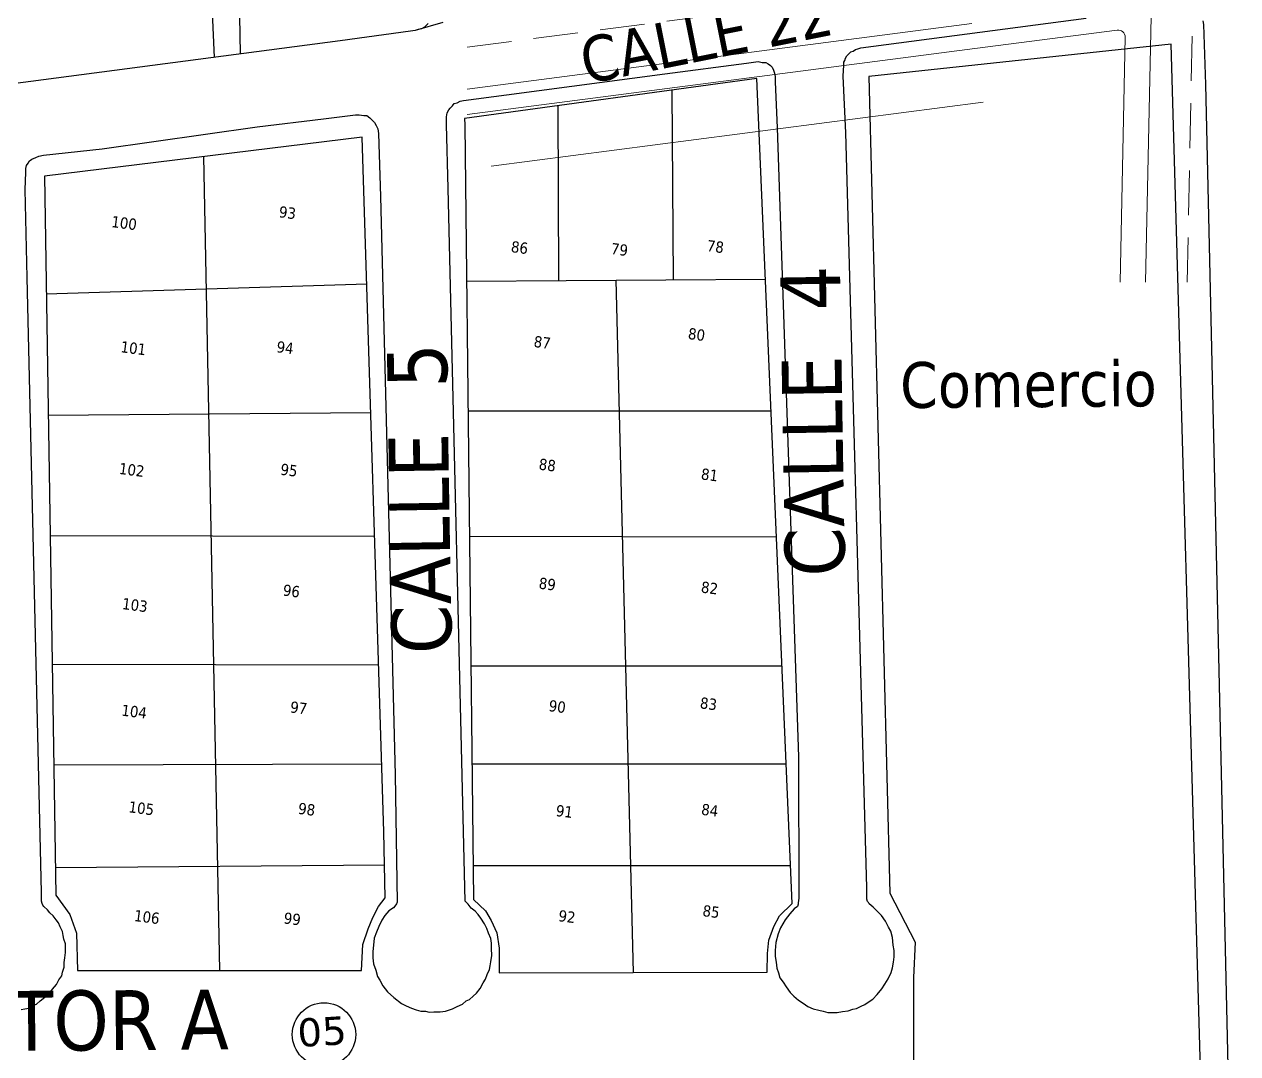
# Model space of a CAD drawing. Header units: metres. Extents: x 2 to 659295185, y -28 to 1124222152.
# Drawn here: x 658099.6 to 658271.7, y 1123946.8 to 1124092.9 of the extents above; entities that cross this region are included whole.
import ezdxf
from ezdxf.enums import TextEntityAlignment as Align

# ---------------------------------------------------------------- set-up
doc = ezdxf.new("R2010")
doc.units = ezdxf.units.M
doc.header["$MEASUREMENT"] = 0
doc.linetypes.add('DASHED2', pattern=[9.525, 6.35, -3.175])
for name, color, linetype in [('CALLES', 1, 'CONTINUOUS'), ('MANZANA', 30, 'CONTINUOUS'), ('Numero de manzana', 6, 'CONTINUOUS'), ('Parcelas', 140, 'CONTINUOUS'), ('TEXTOS', 7, 'CONTINUOUS')]:
    doc.layers.add(name, color=color, linetype=linetype)
doc.layers.add('DPIC_Brocal', color=7, linetype='CONTINUOUS', lineweight=13)
doc.layers.add('DPIC_Vialidad', color=14, linetype='CONTINUOUS', lineweight=20)
doc.styles.add('ROMAN', font='verdana.ttf')
doc.styles.get("Standard").update_dxf_attribs({"font": 'tahoma.ttf'})

msp = doc.modelspace()

# ---------------------------------------------------------------- linework, layer by layer
at = {"layer": 'DPIC_Brocal', "lineweight": 5}
msp.add_line((658234.4545, 1124089.4009), (658254.6462, 1124092.0258), dxfattribs=at)
at = {"layer": 'DPIC_Brocal'}
for p, q in [((658255.0472, 1124056.2494), (658255.7748, 1124091.0132)), ((658162.3817, 1124080.0311), (658234.4546, 1124089.4009)), ((658165.8226, 1124072.7238), (658235.6306, 1124081.7991))]:
    msp.add_line(p, q, dxfattribs=at)
msp.add_arc((658254.7751, 1124091.0341), 1, 358.800875, 97.406775, dxfattribs=at)
at = {"layer": 'DPIC_Vialidad', "linetype": 'DASHED2', "lineweight": 5}
for p, q in [((658264.5493, 1124056.2494), (658267.3951, 1124192.2091)), ((658162.3817, 1124089.6115), (658322.3817, 1124110.4112))]:
    msp.add_line(p, q, dxfattribs=at)
at = {"layer": 'DPIC_Vialidad'}
for p, q in [((658258.648, 1124056.2494), (658259.4373, 1124093.9603)), ((658162.3817, 1124083.6614), (658233.9904, 1124092.9709))]:
    msp.add_line(p, q, dxfattribs=at)
at = {"layer": 'MANZANA', "lineweight": -3}
for p, q in [((658121.1437, 1124209.1158), (658126.5199, 1124088.145)), ((658158.9588, 1124093.0828), (658155.0297, 1124091.9843))]:
    msp.add_line(p, q, dxfattribs=at)
at = {"layer": 'MANZANA', "lineweight": -2}
for p, q in [((658218.2589, 1124089.4948), (658250.2362, 1124093.734)), ((658266.7857, 1124093.364), (658266.9011, 1124092.8142)), ((658154.3701, 1124091.8644), (658144.4008, 1124090.4946)), ((658155.0297, 1124091.9843), (658154.3701, 1124091.8644)), ((658155.4668, 1124092.0943), (658155.0297, 1124091.9843)), ((658155.9038, 1124092.2043), (658155.4668, 1124092.0943)), ((658156.3408, 1124092.4342), (658155.9038, 1124092.2043)), ((658156.5552, 1124092.6542), (658156.3408, 1124092.4342)), ((658156.885, 1124092.9841), (658156.5552, 1124092.6542)), ((658266.9011, 1124092.8142), (658267.1567, 1124084.2959)), ((658144.4008, 1124090.4946), (657994.5903, 1124070.8086)), ((658215.9665, 1124087.7152), (658216.0737, 1124088.0551)), ((658216.0737, 1124088.0551), (658216.2964, 1124088.3851)), ((658216.2964, 1124088.3851), (658216.6179, 1124088.715)), ((658216.6179, 1124088.715), (658216.8406, 1124088.9349)), ((658216.8406, 1124088.9349), (658217.1704, 1124089.0549)), ((658217.1704, 1124089.0549), (658217.492, 1124089.2749)), ((658217.492, 1124089.2749), (658217.8218, 1124089.3849)), ((658217.8218, 1124089.3849), (658218.2589, 1124089.4948)), ((658190.4456, 1124085.8356), (658202.0558, 1124087.3253)), ((658202.0558, 1124087.3253), (658203.6967, 1124087.5552)), ((658203.6967, 1124087.5552), (658204.2492, 1124087.4453)), ((658204.2492, 1124087.4453), (658204.7934, 1124087.4453)), ((658204.7934, 1124087.4453), (658205.1232, 1124087.2253)), ((658205.1232, 1124087.2253), (658205.4531, 1124087.0053)), ((658205.4531, 1124087.0053), (658205.6757, 1124086.7854)), ((658205.6757, 1124086.7854), (658205.8901, 1124086.3455)), ((658205.8901, 1124086.3455), (658206.0055, 1124085.9056)), ((658215.7604, 1124085.5056), (658215.8593, 1124087.0553)), ((658215.8593, 1124087.4952), (658215.9665, 1124087.7152)), ((658215.8593, 1124087.0553), (658215.8593, 1124087.4952)), ((658168.0004, 1124082.8562), (658190.4456, 1124085.8356)), ((658206.0055, 1124085.9056), (658206.121, 1124085.4657)), ((658206.121, 1124085.4657), (658206.121, 1124084.6858)), ((658206.121, 1124084.6858), (658206.3684, 1124078.1671)), ((658216.1232, 1124077.4373), (658215.7604, 1124085.5056)), ((658161.8655, 1124082.0563), (658168.0004, 1124082.8562)), ((658267.1567, 1124084.2959), (658272.4588, 1123853.1629)), ((658159.7876, 1124080.7166), (658160.0102, 1124080.9466)), ((658160.0102, 1124080.9466), (658160.3318, 1124081.2765)), ((658160.3318, 1124081.2765), (658160.5544, 1124081.6064)), ((658160.5544, 1124081.6064), (658160.9915, 1124081.7264)), ((658160.9915, 1124081.7264), (658161.4285, 1124081.9464)), ((658161.4285, 1124081.9464), (658161.8655, 1124082.0563)), ((658132.6258, 1124078.2771), (658142.0425, 1124079.4269)), ((658142.0425, 1124079.4269), (658146.5365, 1124079.9968)), ((658146.5365, 1124079.9968), (658147.0807, 1124079.9968)), ((658147.0807, 1124079.9968), (658147.7404, 1124079.8968)), ((658147.7404, 1124079.8968), (658148.1774, 1124079.8968)), ((658148.1774, 1124079.8968), (658148.6145, 1124079.5669)), ((658148.6145, 1124079.5669), (658148.9443, 1124079.2369)), ((658148.9443, 1124079.2369), (658149.2741, 1124078.907)), ((658159.466, 1124079.7268), (658159.5732, 1124080.2767)), ((658159.466, 1124078.617), (658159.466, 1124079.7268)), ((658159.5732, 1124080.2767), (658159.7876, 1124080.7166)), ((658110.6176, 1124075.1977), (658132.6258, 1124078.2771)), ((658149.2741, 1124078.907), (658149.4968, 1124078.4671)), ((658149.4968, 1124078.4671), (658149.7194, 1124078.0272)), ((658149.7194, 1124078.0272), (658149.8348, 1124077.3573)), ((658159.7299, 1124069.5489), (658159.466, 1124078.617)), ((658206.3684, 1124078.1671), (658209.3946, 1123988.9253)), ((658149.8348, 1124077.3573), (658150.0905, 1124068.3991)), ((658219.1056, 1123970.3491), (658216.1232, 1124077.4373)), ((658101.1926, 1124073.938), (658101.6296, 1124074.158)), ((658101.6296, 1124074.158), (658102.2893, 1124074.2679)), ((658102.2893, 1124074.2679), (658110.6176, 1124075.1977)), ((658099.7743, 1124072.3783), (658099.8898, 1124072.8282)), ((658099.7826, 1124071.8284), (658099.7743, 1124072.3783)), ((658099.8898, 1124072.8282), (658100.1042, 1124073.1582)), ((658100.1042, 1124073.1582), (658100.3186, 1124073.4881)), ((658100.3186, 1124073.4881), (658100.6484, 1124073.708)), ((658100.6484, 1124073.708), (658101.1926, 1124073.938)), ((658099.6836, 1124069.3989), (658099.7826, 1124071.8284)), ((658099.9557, 1124056.9015), (658099.6836, 1124069.3989)), ((658162.1203, 1123968.4195), (658159.7299, 1124069.5489)), ((658150.0905, 1124068.3991), (658152.2097, 1123986.3458)), ((658101.9925, 1123969.6392), (658099.9557, 1124056.9015)), ((658209.3946, 1123988.9253), (658209.4662, 1123968.8694)), ((658152.2097, 1123986.3458), (658152.4727, 1123968.2695)), ((658101.9925, 1123968.4295), (658101.9925, 1123969.6392)), ((658219.1139, 1123968.6894), (658219.1056, 1123970.3491)), ((658102.1079, 1123968.0995), (658101.9925, 1123968.4295)), ((658102.2151, 1123967.8796), (658102.1079, 1123968.0995)), ((658102.3223, 1123967.6496), (658102.2151, 1123967.8796)), ((658102.8748, 1123967.2097), (658102.3223, 1123967.6496)), ((658151.9284, 1123967.4897), (658151.277, 1123967.0498)), ((658152.1511, 1123967.7196), (658151.9284, 1123967.4897)), ((658152.3655, 1123968.0496), (658152.1511, 1123967.7196)), ((658152.4727, 1123968.2695), (658152.3655, 1123968.0496)), ((658162.3347, 1123968.1995), (658162.1203, 1123968.4195)), ((658162.5573, 1123967.9796), (658162.3347, 1123968.1995)), ((658162.9944, 1123967.4297), (658162.5573, 1123967.9796)), ((658163.5468, 1123966.9898), (658162.9944, 1123967.4297)), ((658208.823, 1123967.3197), (658208.1634, 1123966.6498)), ((658209.2601, 1123967.6496), (658208.823, 1123967.3197)), ((658209.3673, 1123967.9796), (658209.2601, 1123967.6496)), ((658209.4662, 1123968.8694), (658209.3673, 1123968.1995)), ((658209.3673, 1123968.1995), (658209.3673, 1123967.9796)), ((658219.2211, 1123968.3595), (658219.1139, 1123968.6894)), ((658219.3365, 1123968.2495), (658219.2211, 1123968.3595)), ((658219.4437, 1123968.0296), (658219.3365, 1123968.2495)), ((658219.9962, 1123967.5896), (658219.4437, 1123968.0296)), ((658220.6558, 1123966.9298), (658219.9962, 1123967.5896)), ((658103.2046, 1123966.7698), (658102.8748, 1123967.2097)), ((658103.6499, 1123966.3299), (658103.2046, 1123966.7698)), ((658104.0869, 1123965.78), (658103.6499, 1123966.3299)), ((658104.4167, 1123965.3401), (658104.0869, 1123965.78)), ((658150.2958, 1123965.72), (658149.8587, 1123964.8302)), ((658150.7328, 1123966.3799), (658150.2958, 1123965.72)), ((658151.277, 1123967.0498), (658150.7328, 1123966.3799)), ((658163.9839, 1123966.5499), (658163.5468, 1123966.9898)), ((658164.3219, 1123966), (658163.9839, 1123966.5499)), ((658164.8744, 1123965.2301), (658164.3219, 1123966)), ((658207.512, 1123965.76), (658207.1821, 1123965.2101)), ((658208.1634, 1123966.6498), (658207.512, 1123965.76)), ((658221.2083, 1123966.3799), (658220.6558, 1123966.9298)), ((658221.7608, 1123965.6001), (658221.2083, 1123966.3799)), ((658222.1978, 1123964.7202), (658221.7608, 1123965.6001)), ((658104.6394, 1123964.7902), (658104.4167, 1123965.3401)), ((658104.9692, 1123964.1304), (658104.6394, 1123964.7902)), ((658105.0847, 1123963.5705), (658104.9692, 1123964.1304)), ((658149.5371, 1123964.0504), (658149.2073, 1123963.1705)), ((658149.8587, 1123964.8302), (658149.5371, 1123964.0504)), ((658165.2042, 1123964.5703), (658164.8744, 1123965.2301)), ((658165.4269, 1123963.9004), (658165.2042, 1123964.5703)), ((658165.7567, 1123963.1306), (658165.4269, 1123963.9004)), ((658206.8605, 1123964.6502), (658206.5307, 1123963.7704)), ((658207.1821, 1123965.2101), (658206.8605, 1123964.6502)), ((658222.5276, 1123964.1703), (658222.1978, 1123964.7202)), ((658222.7503, 1123963.2905), (658222.5276, 1123964.1703)), ((658105.1918, 1123963.0206), (658105.0847, 1123963.5705)), ((658105.4145, 1123962.3607), (658105.1918, 1123963.0206)), ((658105.4227, 1123961.6908), (658105.4145, 1123962.3607)), ((658149.1084, 1123962.1708), (658149.0012, 1123961.2909)), ((658149.2073, 1123963.1705), (658149.1084, 1123962.1708)), ((658165.8722, 1123962.4707), (658165.7567, 1123963.1306)), ((658165.8722, 1123961.6908), (658165.8722, 1123962.4707)), ((658206.2091, 1123962.5507), (658206.1102, 1123961.4409)), ((658206.5307, 1123963.7704), (658206.2091, 1123962.5507)), ((658222.8657, 1123962.1807), (658222.7503, 1123963.2905)), ((658222.9812, 1123961.4109), (658222.8657, 1123962.1807)), ((658105.3155, 1123960.3711), (658105.4227, 1123961.141)), ((658105.4227, 1123961.141), (658105.4227, 1123961.6908)), ((658149.0012, 1123961.2909), (658149.0012, 1123960.4011)), ((658165.7732, 1123959.8112), (658165.8804, 1123960.7011)), ((658165.8804, 1123960.7011), (658165.8722, 1123961.6908)), ((658206.1102, 1123961.4409), (658206.1102, 1123960.5611)), ((658206.1102, 1123960.5611), (658206.2256, 1123959.7812)), ((658222.8822, 1123959.7512), (658222.9812, 1123960.5211)), ((658222.9812, 1123960.5211), (658222.9812, 1123961.4109)), ((658104.9939, 1123958.3715), (658105.2166, 1123959.0414)), ((658105.2083, 1123959.7013), (658105.3155, 1123960.3711)), ((658105.2166, 1123959.0414), (658105.2083, 1123959.7013)), ((658149.0012, 1123960.4011), (658149.1166, 1123959.5213)), ((658149.1166, 1123959.5213), (658149.4464, 1123958.6315)), ((658165.229, 1123958.0416), (658165.5588, 1123958.7115)), ((658165.5588, 1123958.7115), (658165.666, 1123959.2613)), ((658165.666, 1123959.2613), (658165.7732, 1123959.8112)), ((658206.2256, 1123959.7812), (658206.3328, 1123958.9014)), ((658206.3328, 1123958.9014), (658206.5554, 1123958.2416)), ((658222.5524, 1123958.3115), (658222.775, 1123958.9714)), ((658222.775, 1123958.9714), (658222.8822, 1123959.7512)), ((658104.1281, 1123956.6019), (658104.458, 1123957.2717)), ((658104.458, 1123957.2717), (658104.8868, 1123957.8216)), ((658104.8868, 1123957.8216), (658104.9939, 1123958.3715)), ((658149.4464, 1123958.6315), (658149.6691, 1123957.7517)), ((658149.6691, 1123957.7517), (658150.0071, 1123957.2018)), ((658150.0071, 1123957.2018), (658150.4442, 1123956.4319)), ((658164.6848, 1123956.8218), (658165.0146, 1123957.3817)), ((658165.0146, 1123957.3817), (658165.229, 1123958.0416)), ((658206.5554, 1123958.2416), (658206.7781, 1123957.5717)), ((658206.7781, 1123957.5717), (658207.2233, 1123956.9118)), ((658221.6866, 1123956.6419), (658222.1236, 1123957.4217)), ((658222.1236, 1123957.4217), (658222.5524, 1123958.3115)), ((658102.4955, 1123954.8222), (658103.1469, 1123955.3821)), ((658103.1469, 1123955.3821), (658103.5839, 1123955.932)), ((658103.5839, 1123955.932), (658104.1281, 1123956.6019)), ((658150.4442, 1123956.4319), (658151.1038, 1123955.5421)), ((658151.1038, 1123955.5421), (658151.9862, 1123954.7723)), ((658163.2747, 1123954.9322), (658163.7117, 1123955.3821)), ((658163.7117, 1123955.3821), (658164.256, 1123956.042)), ((658164.256, 1123956.042), (658164.6848, 1123956.8218)), ((658207.2233, 1123956.9118), (658207.6604, 1123956.252)), ((658207.6604, 1123956.252), (658208.2129, 1123955.4821)), ((658208.2129, 1123955.4821), (658208.7653, 1123954.9322)), ((658220.5981, 1123955.2022), (658221.2495, 1123955.982)), ((658221.2495, 1123955.982), (658221.6866, 1123956.6419)), ((658100.1949, 1123953.2626), (658100.7473, 1123953.6025)), ((658100.7473, 1123953.6025), (658101.2916, 1123953.8225)), ((658101.2916, 1123953.8225), (658101.8358, 1123954.2724)), ((658101.8358, 1123954.2724), (658102.4955, 1123954.8222)), ((658151.9862, 1123954.7723), (658153.0828, 1123953.8924)), ((658153.0828, 1123953.8924), (658153.7425, 1123953.5625)), ((658153.7425, 1123953.5625), (658154.5176, 1123953.2426)), ((658160.9741, 1123953.4925), (658161.741, 1123953.8225)), ((658161.741, 1123953.8225), (658162.2852, 1123954.2724)), ((658162.2852, 1123954.2724), (658162.7305, 1123954.4923)), ((658162.7305, 1123954.4923), (658163.2747, 1123954.9322)), ((658208.7653, 1123954.9322), (658209.425, 1123954.3823)), ((658209.425, 1123954.3823), (658210.0847, 1123953.9424)), ((658210.0847, 1123953.9424), (658210.7443, 1123953.5025)), ((658217.6461, 1123953.2026), (658218.3058, 1123953.5325)), ((658218.3058, 1123953.5325), (658218.85, 1123953.7625)), ((658218.85, 1123953.7625), (658219.287, 1123954.0924)), ((658219.287, 1123954.0924), (658219.9467, 1123954.5323)), ((658219.9467, 1123954.5323), (658220.5981, 1123955.2022)), ((658099.1064, 1123953.0426), (658099.6506, 1123953.1526)), ((658099.6506, 1123953.1526), (658100.1949, 1123953.2626)), ((658154.5176, 1123953.2426), (658155.169, 1123953.0226)), ((658155.169, 1123953.0226), (658155.8287, 1123952.8027)), ((658155.8287, 1123952.8027), (658156.4884, 1123952.8027)), ((658156.4884, 1123952.8027), (658157.0326, 1123952.6927)), ((658157.0326, 1123952.6927), (658157.6923, 1123952.7027)), ((658157.6923, 1123952.7027), (658158.5746, 1123952.7027)), ((658158.5746, 1123952.7027), (658159.3332, 1123952.8127)), ((658159.3332, 1123952.8127), (658160.3227, 1123953.1526)), ((658160.3227, 1123953.1526), (658160.9741, 1123953.4925)), ((658210.7443, 1123953.5025), (658211.5112, 1123953.1726)), ((658211.5112, 1123953.1726), (658212.2781, 1123952.9526)), ((658212.2781, 1123952.9526), (658212.9377, 1123952.8427)), ((658212.9377, 1123952.8427), (658213.5974, 1123952.6327)), ((658213.5974, 1123952.6327), (658214.2571, 1123952.6327)), ((658214.2571, 1123952.6327), (658214.9085, 1123952.6327)), ((658214.9085, 1123952.6327), (658215.6753, 1123952.7527)), ((658215.6753, 1123952.7527), (658216.4422, 1123952.8626)), ((658216.4422, 1123952.8626), (658217.1019, 1123953.0826)), ((658217.1019, 1123953.0826), (658217.6461, 1123953.2026))]:
    msp.add_line(p, q, dxfattribs=at)
at = {"layer": 'Numero de manzana', "lineweight": -2}
msp.add_circle((658142.0892, 1123949.5047), 4.5001, dxfattribs=at)
at = {"layer": 'Parcelas', "lineweight": -2}
msp.add_line((658130.2604, 1124088.6365), (658128.1826, 1124192.0745), dxfattribs=at)
at = {"layer": 'Parcelas', "lineweight": -3}
for p, q in [((658262.2849, 1124090.0072), (658219.3811, 1124085.4383)), ((658269.1502, 1123850.136), (658262.2849, 1124090.0072)), ((658203.5062, 1124085.1687), (658162.0487, 1124079.5008)), ((658208.5264, 1123968.1051), (658203.5062, 1124085.1687)), ((658219.3811, 1124085.4383), (658222.3567, 1123969.5497)), ((658191.6615, 1124056.5908), (658191.4889, 1124083.5258)), ((658175.3956, 1124056.4865), (658175.3269, 1124081.3162)), ((658162.0487, 1124079.5008), (658162.0653, 1124078.6022)), ((658162.0653, 1124078.6022), (658163.2788, 1123968.6512)), ((658147.5202, 1124076.8396), (658102.4222, 1124071.3238)), ((658150.5955, 1123978.2659), (658147.5202, 1124076.8396)), ((658124.9712, 1124074.0817), (658127.2652, 1123958.6078)), ((658102.4222, 1124071.3238), (658104.0346, 1123969.2802)), ((658102.686, 1124054.6269), (658148.1689, 1124056.0459)), ((658162.3103, 1124056.4027), (658204.7282, 1124056.6745)), ((658183.5192, 1124056.5386), (658185.9607, 1123958.3072)), ((658162.5132, 1124038.0199), (658205.5281, 1124038.0216)), ((658102.9581, 1124037.4111), (658148.7397, 1124037.7518)), ((658103.2284, 1124020.302), (658149.2873, 1124020.1976)), ((658162.7098, 1124020.2021), (658206.2966, 1124020.1006)), ((658103.5166, 1124002.0673), (658149.8568, 1124001.9444)), ((658162.9126, 1124001.8286), (658207.0802, 1124001.8286)), ((658103.7425, 1123987.7676), (658150.295, 1123987.8957)), ((658163.0662, 1123987.9071), (658207.6768, 1123987.9161)), ((658150.7617, 1123968.8931), (658150.5955, 1123978.2659)), ((658103.9724, 1123973.2183), (658150.6786, 1123973.5795)), ((658163.2254, 1123973.4868), (658208.2954, 1123973.4904)), ((658104.0346, 1123969.2802), (658106.046, 1123966.536)), ((658222.3567, 1123969.5497), (658225.9472, 1123962.5892)), ((658148.9997, 1123966.1075), (658149.8142, 1123967.6489)), ((658149.8142, 1123967.6489), (658150.7617, 1123968.8931)), ((658163.2788, 1123968.6512), (658165.0242, 1123967.0683)), ((658206.7145, 1123966.3494), (658208.5264, 1123968.1051)), ((658106.046, 1123966.536), (658106.9935, 1123963.8887)), ((658148.3514, 1123964.497), (658148.9997, 1123966.1075)), ((658165.0242, 1123967.0683), (658165.8054, 1123965.6789)), ((658165.8054, 1123965.6789), (658166.6033, 1123963.9509)), ((658205.9166, 1123964.8149), (658206.7145, 1123966.3494)), ((658106.9935, 1123963.8887), (658107.1099, 1123958.6078)), ((658147.6033, 1123962.292), (658148.3514, 1123964.497)), ((658166.6033, 1123963.9509), (658166.9358, 1123961.7598)), ((658205.2018, 1123962.8934), (658205.9166, 1123964.8149)), ((658147.4205, 1123958.6078), (658147.6033, 1123962.292)), ((658205.0189, 1123960.9994), (658205.2018, 1123962.8934)), ((658225.9472, 1123962.5892), (658225.7477, 1123957.6125)), ((658166.9358, 1123961.7598), (658166.9358, 1123958.2484)), ((658204.9857, 1123958.3659), (658205.0189, 1123960.9994)), ((658107.1099, 1123958.6078), (658147.4205, 1123958.6078)), ((658166.9358, 1123958.2484), (658204.9857, 1123958.3659)), ((658225.7477, 1123957.6125), (658225.7477, 1123930.5101))]:
    msp.add_line(p, q, dxfattribs=at)

# ---------------------------------------------------------------- texts
at = {"layer": 'CALLES', "color": 0}
for s, height, rotation, p in [('CALLE 22', 6.5, 11.308936, (658179.223, 1124084.3459)), ('CALLE  4', 8.5, 90.940391, (658216.0192, 1124014.5364)), ('CALLE  5', 8.5, 90.940391, (658160.2203, 1124003.554))]:
    msp.add_text(s, height=height, rotation=rotation, dxfattribs=at).set_placement(p)
at = {"layer": 'Numero de manzana', "lineweight": -2, "style": 'ROMAN'}
msp.add_text('05', height=4, rotation=3.491535, dxfattribs=at).set_placement((658138.4416, 1123947.7281))
at = {"layer": 'Parcelas', "lineweight": -2}
for s, p in [('100', (658111.8473, 1124064.0877)), ('93', (658135.6181, 1124065.4839)), ('86', (658168.5481, 1124060.5348)), ('78', (658196.3417, 1124060.6731)), ('79', (658182.7275, 1124060.2584)), ('87', (658171.773, 1124047.0769)), ('80', (658193.6654, 1124048.2036)), ('101', (658113.1605, 1124046.3304)), ('94', (658135.2857, 1124046.3304)), ('88', (658172.4878, 1124029.6791)), ('102', (658112.9278, 1124029.064)), ('95', (658135.8342, 1124028.9534)), ('81', (658195.5105, 1124028.2829)), ('89', (658172.4878, 1124012.7928)), ('82', (658195.5105, 1124012.2329)), ('96', (658136.1833, 1124011.8044)), ('103', (658113.3766, 1124009.8828)), ('97', (658137.2139, 1123995.2222)), ('90', (658173.9007, 1123995.4089)), ('83', (658195.3609, 1123995.8028)), ('104', (658113.2769, 1123994.766)), ('105', (658114.2909, 1123981.0524)), ('98', (658138.3443, 1123980.8312)), ('91', (658174.9147, 1123980.5271)), ('84', (658195.5438, 1123980.6999)), ('85', (658195.7266, 1123966.3157)), ('106', (658115.0722, 1123965.6176)), ('99', (658136.2997, 1123965.2789)), ('92', (658175.2804, 1123965.6038))]:
    msp.add_text(s, height=1.6, rotation=352.664052, dxfattribs=at).set_placement(p)
at = {"layer": 'TEXTOS', "color": 0}
for s, height, p in [('Comercio', 6.5, (658242.0378, 1124041.8599)), ('SECTOR A', 8.5, (658103.2111, 1123951.4686))]:
    msp.add_text(s, height=height, rotation=0.398357, dxfattribs=at).set_placement(p, align=Align.MIDDLE)

doc.saveas('drawing.dxf')
